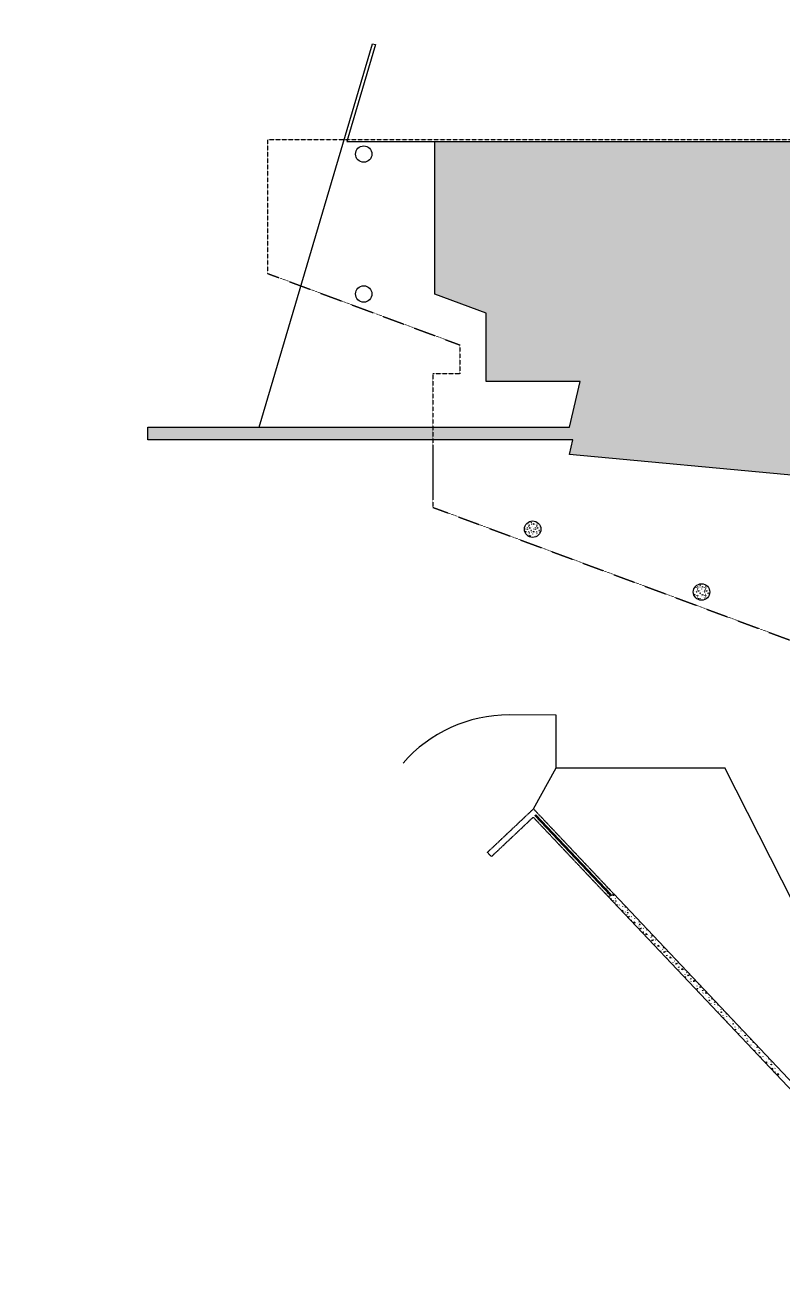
# Model space of a CAD drawing. Header units: millimetres. Extents: x -45258 to 103756, y -3540 to 105026.
# Drawn here: x -45258 to -12963, y 4650 to 58404 of the extents above; entities that cross this region are included whole.
import ezdxf

# ---------------------------------------------------------------- set-up
doc = ezdxf.new("R2010")
doc.units = ezdxf.units.MM
doc.header["$LTSCALE"] = 0.4
doc.linetypes.add('BLD-80-FL-2$0$DASHEDX2', pattern=[38.1, 25.4, -12.7])
doc.linetypes.add('BLD-80-FL-2$0$HIDDEN', pattern=[0.375, 0.25, -0.125])
for name, color, linetype in [('BLD-80-FL-2$0$FL-EXST-8CO', 8, 'Continuous'), ('BLD-80-FL-2$0$SR-METL-8CO-EXST', 8, 'Continuous'), ('BLD-80-FL-2$0$ST-EXST-1CO', 1, 'Continuous'), ('BLD-80-FL-2$0$ST-EXST-7CO', 7, 'Continuous'), ('BLD-80-FL-2$0$WA-HTCH-8CO-EXST', 8, 'Continuous'), ('BLD-80-FL-2$0$WA-MASN-3CO-EXST', 3, 'Continuous'), ('BLD-80-FL-2$0$WA-MASN-6CO-EXST', 6, 'Continuous'), ('BLD-80-FL-2$0$WA-MASN-6DA2-EXST', 6, 'BLD-80-FL-2$0$DASHEDX2'), ('XREF', 8, 'Continuous')]:
    doc.layers.add(name, color=color, linetype=linetype)
doc.layers.add('BLD-80-FL-2$0$SI-BUIL-253CO', color=253, linetype='Continuous', lineweight=25)

# ---------------------------------------------------------------- blocks, each defined once
blk = doc.blocks.new('BLD-80-FL-2', base_point=(226.58, 457.44))
at = {"layer": 'BLD-80-FL-2$0$SI-BUIL-253CO'}
blk.add_hatch(color=256, dxfattribs=at).paths.add_polyline_path([(23123.55, 77073.06), (9254.79, 85376.19), (10148.8, 87209.18), (10755.49, 86913.28), (10878.22, 87164.93), (-2603.68, 93740.5), (-2726.42, 93488.84), (-2052.33, 93160.06), (-2730.07, 91776.88), (-7161.66, 94797.4), (-6824.93, 95487.8), (-6797.96, 95474.65), (-6675.22, 95726.31), (-7834.67, 96291.81), (-7214.37, 97563.6), (-6311.15, 97123.07), (-6223.47, 97302.83), (-8569.27, 98446.95), (-8613.1, 98357.07), (-9777.04, 98924.76), (-9470.18, 99553.91), (-9721.84, 99676.66), (-10692.84, 97685.82), (-23365.84, 103866.85), (-23488.58, 103615.18), (-22881.9, 103319.28), (-23780, 101477.9), (-35572.35, 105483.84), (-37309.34, 101922.48), (-35260.09, 100922.99), (-36145.6, 99107.43), (-39561.02, 100773.24), (-39683.76, 100521.57), (-39166.96, 100269.51), (-39692.27, 99192.45), (-42785.82, 100186.01), (-43730.73, 97243.97), (-43979.29, 97365.2), (-45031.38, 95208.1), (-44472.19, 94935.36), (-44665.3, 94334.1), (-39438.83, 91784.98), (-40545.71, 89515.56), (-41085.27, 89778.71), (-41457.91, 89014.71), (-42521.99, 89533.69), (-42332.44, 89804.67), (-42455.36, 89890.65), (-43659.04, 88169.85), (-43618.07, 88141.19), (-44240.58, 87251.25), (-42831.95, 86265.92), (-42885.2, 86156.73), (-37053, 82077.14), (-37774.34, 80598.18), (-38268.67, 80839.28), (-38391.56, 80587.34), (4539.95, 59648.66), (4539.96, 53900.04), (-27575.04, 53900.02), (-27575.04, 47393.43), (-25375.03, 46575.19), (-25375.03, 43675.01), (-21378.8, 43675.01), (-21828.99, 41725), (-39800.05, 41725), (-39800.05, 41174.99), (-21681.52, 41175), (-21825.1, 40553.11), (-12060.03, 39650.94), (-12060.03, 41175.01), (-8185.03, 41175.02), (-8185.03, 41575.01), (-175.03, 41575.01), (-175.03, 41175), (6147.57, 41175), (6147.57, 40547.6), (13152.38, 40550.01), (13152.38, 41200.01), (13249.97, 41200.01), (13249.97, 41175), (14222.95, 41175), (14222.95, 41314.96), (16126.87, 41314.96), (16126.87, 41174.99), (22962.47, 41175), (22962.47, 41574.99), (30987.47, 41575), (30987.47, 41175), (36162.47, 41175), (36162.47, 41575), (44187.47, 41575), (44187.47, 41175.01), (49362.47, 41175), (49362.47, 41725.01), (57387.47, 41725.02), (57387.47, 41175.02), (62562.47, 41175.02), (62562.47, 41725), (70587.47, 41725), (70587.47, 41175), (74612.47, 41174.99), (83787.47, 41174.98), (83787.47, 41175.05), (87812.47, 41175.05), (87811.33, 41725), (90249.97, 41725.04), (90249.97, 41175.04), (103843.9, 41174.98), (103982.92, 41777.16), (99910.08, 43763.61), (99851.21, 43508.61), (98405.17, 44213.9), (98516.95, 44443.09), (58142.45, 64135), (56650.93, 60809.26), (51860.51, 61915.2), (51974.43, 65119.63), (51879.49, 65123.01), (51929.4, 66527.12, 0.41421356), (50893.27, 67639.64), (47865.09, 67747.29), (47908.63, 68972.07), (39909.85, 72878.16), (30173.51, 73224.29), (30276.54, 76122.46), (27118.53, 76234.73), (27015.5, 73336.56), (22078.62, 73512.06), (22026.82, 73515.57), (21399.01, 73537.22)])
at = {"layer": 'BLD-80-FL-2$0$FL-EXST-8CO'}
for p, q in [((-35061.43, 41724.98), (-30228.56, 58073.34)), ((-27650.03, 40965.81), (-27650.03, 38649.94)), ((-22400.03, 27193.31), (-22400.03, 29444.51)), ((-22400.03, 27193.31), (-15212.44, 27193.31)), ((-12300.01, 21449.99), (-15212.44, 27193.31))]:
    blk.add_line(p, q, dxfattribs=at)
blk.add_lwpolyline([(-22402.75, 29444.51), (-24403.33, 29449.74, 0.21663904), (-28924.32, 27394.43)], format="xyb", dxfattribs=at)
at = {"layer": 'BLD-80-FL-2$0$SR-METL-8CO-EXST'}
blk.add_lwpolyline([(-20096.24, 21763.56), (-23302.21, 25158.53), (-23265.86, 25192.86), (-20049.26, 21786.64)], dxfattribs=at)
at = {"layer": 'BLD-80-FL-2$0$ST-EXST-1CO'}
for p, q in [((-35061.42, 41725), (-30228.56, 58073.34)), ((-30228.56, 58073.34), (-30101.49, 58035.78)), ((-30101.49, 58035.78), (-31324.1, 53900.02)), ((-31324.1, 53900.02), (-27575.04, 53900.02))]:
    blk.add_line(p, q, dxfattribs=at)
at = {"layer": 'BLD-80-FL-2$0$ST-EXST-1CO', "linetype": 'Continuous'}
for p, q in [((-27575.04, 53900.02), (4539.96, 53900.04)), ((-27575.04, 47393.43), (-27575.04, 53900.02)), ((-25375.03, 46575.19), (-27575.04, 47393.43)), ((-25375.03, 43675.01), (-25375.03, 46575.19)), ((-21378.8, 43675.01), (-25375.03, 43675.01)), ((-21828.99, 41725), (-21378.8, 43675.01)), ((-39800.05, 41174.99), (-39800.05, 41725)), ((-39800.05, 41725), (-21828.99, 41725)), ((-21681.52, 41175), (-39800.05, 41174.99)), ((-21825.1, 40553.11), (-21681.52, 41175)), ((-12060.03, 39650.94), (-21825.1, 40553.11))]:
    blk.add_line(p, q, dxfattribs=at)
at = {"layer": 'BLD-80-FL-2$0$ST-EXST-7CO', "linetype": 'BLD-80-FL-2$0$HIDDEN', "ltscale": 100}
blk.add_lwpolyline([(4539.96, 53975.04), (-34700.04, 53975.01), (-34700.04, 48273.34), (-26500.03, 45225.17), (-26500.03, 43999.94), (-27650.03, 44000.01), (-27650.03, 38300), (-9225.02, 31447.18), (-9225.02, 29550), (13749.98, 29550.02)], dxfattribs=at)
at = {"layer": 'BLD-80-FL-2$0$WA-HTCH-8CO-EXST'}
for p, q in [((-23701.12, 37381.36), (-23698.28, 37377.1)), ((-23628.13, 37560.39), (-23627.41, 37554)), ((-23628.13, 37228.54), (-23627.41, 37222.14)), ((-23621.56, 37443.16), (-23618.71, 37449.56)), ((-23579.64, 37495.83), (-23576.79, 37491.56)), ((-23579.64, 37163.97), (-23576.79, 37159.71)), ((-23576.79, 37494.21), (-23573.95, 37489.94)), ((-23576.79, 37162.35), (-23573.95, 37158.09)), ((-23564.71, 37607.36), (-23561.87, 37613.75)), ((-23564.71, 37275.51), (-23561.87, 37281.9)), ((-23456.73, 37578.23), (-23453.89, 37584.63)), ((-23456.73, 37246.38), (-23453.89, 37252.77)), ((-23449.62, 37426.83), (-23446.78, 37433.22)), ((-23449.62, 37094.97), (-23446.78, 37101.37)), ((-23392.08, 37495.83), (-23389.24, 37502.22)), ((-23392.08, 37163.97), (-23389.24, 37170.37)), ((-23360.82, 37381.36), (-23357.98, 37377.1)), ((-23287.83, 37560.39), (-23287.11, 37554)), ((-23287.83, 37228.54), (-23287.11, 37222.14)), ((-23281.26, 37443.16), (-23278.41, 37449.56)), ((-23281.26, 37111.31), (-23278.41, 37117.71)), ((-23239.34, 37495.83), (-23236.49, 37491.56)), ((-23239.34, 37163.97), (-23236.49, 37159.71)), ((-23236.49, 37494.21), (-23233.65, 37489.94)), ((-23236.49, 37162.35), (-23233.65, 37158.09)), ((-23224.41, 37607.36), (-23221.57, 37613.75)), ((-23224.41, 37275.51), (-23221.57, 37281.9)), ((-23116.43, 37246.38), (-23113.59, 37252.77)), ((-23109.32, 37426.83), (-23106.48, 37433.22)), ((-23360.82, 37049.51), (-23357.98, 37045.24)), ((-16501.12, 34703.46), (-16498.28, 34699.2)), ((-16428.12, 34882.49), (-16427.41, 34876.1)), ((-16428.12, 34550.64), (-16427.41, 34544.25)), ((-16421.55, 34765.27), (-16418.71, 34771.66)), ((-16379.63, 34817.93), (-16376.79, 34813.66)), ((-16379.63, 34486.08), (-16376.79, 34481.81)), ((-16376.79, 34816.31), (-16373.95, 34812.04)), ((-16376.79, 34484.46), (-16373.95, 34480.19)), ((-16364.71, 34929.46), (-16361.87, 34935.86)), ((-16364.71, 34597.61), (-16361.87, 34604)), ((-16256.73, 34900.33), (-16253.88, 34906.73)), ((-16256.73, 34568.48), (-16253.88, 34574.88)), ((-16249.62, 34748.93), (-16246.78, 34755.32)), ((-16249.62, 34417.08), (-16246.78, 34423.47)), ((-16192.08, 34817.93), (-16189.24, 34824.32)), ((-16192.08, 34486.08), (-16189.24, 34492.47)), ((-16160.82, 34703.46), (-16157.98, 34699.2)), ((-16087.82, 34882.49), (-16087.11, 34876.1)), ((-16087.82, 34550.64), (-16087.11, 34544.25)), ((-16081.25, 34765.27), (-16078.41, 34771.66)), ((-16081.25, 34433.42), (-16078.41, 34439.81)), ((-16039.33, 34817.93), (-16036.49, 34813.67)), ((-16039.33, 34486.08), (-16036.49, 34481.81)), ((-16036.49, 34816.31), (-16033.65, 34812.05)), ((-16036.49, 34484.46), (-16033.65, 34480.19)), ((-16024.41, 34929.46), (-16021.57, 34935.86)), ((-16024.41, 34597.61), (-16021.57, 34604.01)), ((-15916.43, 34568.48), (-15913.58, 34574.88)), ((-15909.32, 34748.93), (-15906.48, 34755.32)), ((-16160.82, 34371.61), (-16157.98, 34367.35)), ((-23364.79, 25443.26), (-22400.03, 27193.29)), ((-20225.23, 22068.83), (-20220.97, 22078.42)), ((-20214.57, 21841.72), (-20210.31, 21851.31)), ((-20128.26, 21945.22), (-20123.99, 21954.81)), ((-20081.37, 21773.52), (-20077.11, 21767.13)), ((-19971.88, 21544.29), (-19970.81, 21534.7)), ((-19876.75, 21614.75), (-19872.49, 21624.34)), ((-19899.14, 21447.45), (-19894.88, 21441.05)), ((-19894.88, 21445.02), (-19890.61, 21438.62)), ((-19704.12, 21343.95), (-19699.86, 21353.54)), ((-19617.81, 21447.45), (-19613.54, 21457.04)), ((-19570.92, 21275.75), (-19566.66, 21269.35)), ((-19461.42, 21046.51), (-19460.36, 21036.92)), ((-19366.3, 21116.97), (-19362.04, 21126.56)), ((-19388.69, 20949.67), (-19384.43, 20943.27)), ((-19384.43, 20947.24), (-19380.16, 20940.84)), ((-19193.67, 20846.17), (-19189.41, 20855.76)), ((-19060.47, 20777.97), (-19056.21, 20771.57)), ((-18950.97, 20548.73), (-18949.91, 20539.15)), ((-18878.24, 20451.89), (-18873.98, 20445.49)), ((-18873.98, 20449.46), (-18869.71, 20443.06)), ((-18855.85, 20619.19), (-18851.59, 20628.78)), ((-18683.22, 20348.39), (-18678.96, 20357.98)), ((-18550.02, 20280.19), (-18545.76, 20273.8)), ((-18440.52, 20050.96), (-18439.46, 20041.37)), ((-18367.79, 19954.11), (-18363.53, 19947.72)), ((-18363.53, 19951.68), (-18359.26, 19945.29)), ((-18430.67, 19875.12), (-18426.41, 19884.71)), ((-18179.68, 19588.37), (-18179.16, 19589.54)), ((-18172.77, 19850.61), (-18168.51, 19860.2)), ((-18039.57, 19782.41), (-18035.3, 19776.02)), ((-17930.07, 19553.18), (-17929.01, 19543.59)), ((-17920.22, 19377.34), (-17915.96, 19386.93)), ((-17857.34, 19456.34), (-17853.08, 19449.94)), ((-17853.08, 19453.91), (-17848.81, 19447.51)), ((-17662.32, 19352.84), (-17658.06, 19362.43)), ((-17672.98, 19082.17), (-17668.71, 19091.76)), ((-17576, 18958.56), (-17571.74, 18968.15)), ((-17419.62, 19055.4), (-17418.56, 19045.81)), ((-17409.77, 18879.56), (-17405.5, 18889.16)), ((-17346.89, 18958.56), (-17342.62, 18952.16)), ((-17342.62, 18956.13), (-17338.36, 18949.73)), ((-17322.37, 19013.97), (-17312.61, 19034.31)), ((-17300, 19020.96), (-17322.37, 19013.97)), ((-17151.87, 18855.06), (-17149.14, 18861.2)), ((-17162.53, 18584.39), (-17158.26, 18593.98)), ((-17065.55, 18460.78), (-17061.29, 18470.37)), ((-16909.17, 18557.62), (-16908.1, 18548.04)), ((-16899.32, 18381.79), (-16895.05, 18391.38)), ((-16836.44, 18460.78), (-16832.17, 18454.38)), ((-16832.17, 18458.35), (-16827.91, 18451.95)), ((-16810.44, 18138.42), (-16809.79, 18139.89)), ((-16652.08, 18086.61), (-16647.81, 18096.2)), ((-16555.1, 17963), (-16550.84, 17972.59)), ((-16398.72, 18059.85), (-16397.65, 18050.26)), ((-16388.87, 17884.01), (-16384.6, 17893.6)), ((-16325.99, 17963), (-16321.72, 17956.61)), ((-16321.72, 17960.57), (-16317.46, 17954.18)), ((-16303.6, 17632.53), (-16299.33, 17642.12)), ((-16141.62, 17588.83), (-16137.36, 17598.42)), ((-16044.65, 17465.22), (-16040.39, 17474.82)), ((-15997.77, 17293.53), (-15993.5, 17287.13)), ((-15878.42, 17386.23), (-15874.15, 17395.82)), ((-15764.37, 17332.96), (-15743.39, 17372.59)), ((-15793.15, 17134.75), (-15788.88, 17144.34)), ((-15631.17, 17091.06), (-15626.91, 17100.65)), ((-15534.2, 16967.45), (-15529.94, 16977.04)), ((-15501.53, 17080.03), (-15497.13, 17111.8)), ((-15477.53, 17091.05), (-15500.53, 17080.39)), ((-15487.32, 16795.75), (-15483.05, 16789.35)), ((-15367.97, 16888.45), (-15363.7, 16898.05)), ((-15253.92, 16835.18), (-15247.45, 16847.41)), ((-15237.16, 16836.51), (-15252.86, 16835.18)), ((-15109.97, 16701.82), (-15141.83, 16691.87)), ((-15282.7, 16636.97), (-15278.43, 16646.56)), ((-15120.72, 16593.28), (-15116.46, 16602.87)), ((-15110.07, 16366.17), (-15105.8, 16375.76)), ((-15023.75, 16469.67), (-15019.49, 16479.26)), ((-14976.86, 16297.97), (-14972.6, 16291.57)), ((-14857.52, 16390.68), (-14853.25, 16400.27)), ((-14772.25, 16139.19), (-14767.98, 16148.78)), ((-14631.38, 16194.09), (-14631.08, 16194.7)), ((-14630.7, 16194.3), (-14631.38, 16194.09)), ((-14610.27, 16095.5), (-14606.01, 16105.09)), ((-14599.62, 15868.39), (-14595.35, 15877.98)), ((-14513.3, 15971.89), (-14509.04, 15981.48)), ((-14466.41, 15800.19), (-14462.15, 15793.8)), ((-14347.07, 15892.9), (-14346.75, 15893.61)), ((-14261.8, 15641.42), (-14257.53, 15651.01)), ((-14099.82, 15597.72), (-14095.56, 15607.31)), ((-14356.92, 15570.96), (-14355.85, 15561.37)), ((-14284.18, 15474.11), (-14279.92, 15467.72)), ((-14279.92, 15471.68), (-14275.66, 15465.29)), ((-14089.17, 15370.61), (-14084.9, 15380.21)), ((-14002.85, 15474.11), (-13998.59, 15483.71)), ((-13955.96, 15302.42), (-13951.7, 15296.02)), ((-13846.47, 15073.18), (-13845.4, 15063.59)), ((-13751.35, 15143.64), (-13747.08, 15153.23)), ((-13773.73, 14976.34), (-13769.47, 14969.94)), ((-13769.47, 14973.91), (-13765.21, 14967.51)), ((-13578.72, 14872.84), (-13574.45, 14882.43)), ((-13492.4, 14976.34), (-13488.61, 14984.88)), ((-13445.51, 14804.64), (-13441.25, 14798.24)), ((-13336.02, 14575.4), (-13334.95, 14565.81)), ((-13301.67, 14786.92), (-13333.62, 14776.93)), ((-13240.9, 14645.86), (-13236.63, 14655.45)), ((-13263.28, 14478.56), (-13259.02, 14472.16)), ((-13259.02, 14476.13), (-13254.76, 14469.73)), ((-13068.27, 14375.06), (-13064, 14384.65)), ((-12935.06, 14306.86), (-12930.8, 14300.46)), ((-12825.57, 14077.62), (-12824.5, 14068.04)), ((-12823.17, 14279.15), (-12822.83, 14279.86)), ((-12822.4, 14279.39), (-12823.17, 14279.15)), ((-12752.83, 13980.78), (-12748.57, 13974.39)), ((-12748.57, 13978.35), (-12744.31, 13971.96)), ((-12813.78, 13906.14), (-12811.45, 13911.38))]:
    blk.add_line(p, q, dxfattribs=at)
for points in [[(-23470.8, 37643.96), (-23462.27, 37661.72), (-23448.06, 37651.06), (-23470.8, 37643.96)], [(-23707.99, 37257.84), (-23704.97, 37279.63), (-23679.53, 37253.36), (-23701.94, 37242.98)], [(-23626.53, 37362.89), (-23618, 37380.65), (-23603.8, 37369.99), (-23626.53, 37362.89)], [(-23563.29, 37532.77), (-23554.76, 37550.53), (-23540.56, 37539.87), (-23563.29, 37532.77)], [(-23563.29, 37200.91), (-23554.76, 37218.68), (-23540.56, 37208.02), (-23563.29, 37200.91)], [(-23545.53, 37407.65), (-23526.35, 37443.88), (-23511.43, 37410.49), (-23544.82, 37407.65)], [(-23545.53, 37075.79), (-23526.35, 37112.02), (-23511.43, 37078.64), (-23544.82, 37075.79)], [(-23470.8, 37312.11), (-23462.27, 37329.87), (-23448.06, 37319.21), (-23470.8, 37312.11)], [(-23370.3, 37570.88), (-23364.67, 37611.49), (-23339.23, 37585.21), (-23369.63, 37571.12)], [(-23370.3, 37239.03), (-23364.67, 37279.63), (-23339.23, 37253.36), (-23369.63, 37239.27)], [(-23286.23, 37362.89), (-23277.7, 37380.65), (-23263.5, 37369.99), (-23286.23, 37362.89)], [(-23222.99, 37532.77), (-23214.46, 37550.53), (-23200.26, 37539.87), (-23222.99, 37532.77)], [(-23222.99, 37200.91), (-23214.46, 37218.68), (-23200.26, 37208.02), (-23222.99, 37200.91)], [(-23205.23, 37407.65), (-23186.05, 37443.88), (-23171.13, 37410.49), (-23204.52, 37407.65)], [(-23130.5, 37312.11), (-23121.97, 37329.87), (-23107.76, 37319.21), (-23130.5, 37312.11)], [(-16270.79, 34966.06), (-16262.27, 34983.82), (-16248.06, 34973.16), (-16270.79, 34966.06)], [(-16507.99, 34579.94), (-16504.97, 34601.74), (-16479.53, 34575.46), (-16501.93, 34565.08)], [(-16426.53, 34684.99), (-16418, 34702.75), (-16403.79, 34692.09), (-16426.53, 34684.99)], [(-16363.29, 34854.87), (-16354.76, 34872.63), (-16340.55, 34861.97), (-16363.29, 34854.87)], [(-16363.29, 34523.02), (-16354.76, 34540.78), (-16340.55, 34530.12), (-16363.29, 34523.02)], [(-16345.53, 34729.75), (-16326.35, 34765.98), (-16311.43, 34732.59), (-16344.82, 34729.75)], [(-16345.53, 34397.9), (-16326.35, 34434.13), (-16311.43, 34400.74), (-16344.82, 34397.9)], [(-16270.79, 34634.21), (-16262.27, 34651.97), (-16248.06, 34641.31), (-16270.79, 34634.21)], [(-16170.3, 34892.99), (-16164.67, 34933.59), (-16139.23, 34907.32), (-16169.63, 34893.23)], [(-16170.3, 34561.13), (-16164.67, 34601.74), (-16139.23, 34575.47), (-16169.63, 34561.38)], [(-16086.23, 34684.99), (-16077.7, 34702.75), (-16063.49, 34692.1), (-16086.23, 34684.99)], [(-16022.99, 34854.87), (-16014.46, 34872.63), (-16000.25, 34861.97), (-16022.99, 34854.87)], [(-16022.99, 34523.02), (-16014.46, 34540.78), (-16000.25, 34530.12), (-16022.99, 34523.02)], [(-16005.23, 34729.75), (-15986.05, 34765.98), (-15971.13, 34732.59), (-16004.52, 34729.75)], [(-15930.49, 34634.21), (-15921.97, 34651.97), (-15907.76, 34641.31), (-15930.49, 34634.21)], [(-20330.41, 21865.89), (-20329.66, 21867.3), (-20327.79, 21863.11)], [(-20088.67, 21609.9), (-20087.14, 21620.94), (-20048.98, 21581.53), (-20057.95, 21577.37)], [(-19969.48, 21745.82), (-19956.69, 21772.46), (-19935.38, 21756.47), (-19969.48, 21745.82)], [(-19874.62, 21502.86), (-19861.83, 21529.5), (-19840.52, 21513.51), (-19874.62, 21502.86)], [(-19834.46, 21340.71), (-19819.21, 21369.52), (-19796.83, 21319.44), (-19813.07, 21318.06)], [(-19583.39, 21074.83), (-19576.69, 21123.16), (-19538.53, 21083.75), (-19575.59, 21066.57)], [(-19459.03, 21248.04), (-19446.24, 21274.68), (-19424.93, 21258.7), (-19459.03, 21248.04)], [(-19364.17, 21005.08), (-19351.38, 21031.72), (-19330.07, 21015.73), (-19364.17, 21005.08)], [(-19337.53, 20817.4), (-19308.76, 20871.74), (-19286.38, 20821.66), (-19336.46, 20817.4)], [(-19218.53, 20688.46), (-19212.64, 20700.73), (-19191.33, 20684.74), (-19209.62, 20679.03)], [(-19074.69, 20564.47), (-19066.24, 20625.38), (-19028.08, 20585.97), (-19073.69, 20564.84)], [(-18853.72, 20507.3), (-18840.93, 20533.94), (-18819.62, 20517.96), (-18853.72, 20507.3)], [(-18827.08, 20319.62), (-18798.31, 20373.97), (-18775.93, 20323.88), (-18826.01, 20319.62)], [(-18714.98, 20176.31), (-18702.19, 20202.95), (-18680.88, 20186.97), (-18714.98, 20176.31)], [(-18564.23, 20066.7), (-18555.79, 20127.6), (-18517.63, 20088.19), (-18563.24, 20067.06)], [(-18343.27, 20009.52), (-18330.48, 20036.17), (-18309.17, 20020.18), (-18343.27, 20009.52)], [(-18316.63, 19821.84), (-18287.86, 19876.19), (-18265.48, 19826.11), (-18315.56, 19821.84)], [(-18204.53, 19678.53), (-18191.74, 19705.18), (-18170.43, 19689.19), (-18204.53, 19678.53)], [(-18053.78, 19568.92), (-18045.34, 19629.83), (-18007.18, 19590.42), (-18052.79, 19569.28)], [(-17832.82, 19511.75), (-17820.03, 19538.39), (-17798.72, 19522.4), (-17832.82, 19511.75)], [(-17806.18, 19324.07), (-17777.41, 19378.41), (-17755.03, 19328.33), (-17805.11, 19324.07)], [(-17694.08, 19180.76), (-17681.29, 19207.4), (-17659.98, 19191.41), (-17694.08, 19180.76)], [(-17543.33, 19071.14), (-17534.89, 19132.05), (-17496.73, 19092.64), (-17542.34, 19071.5)], [(-17295.73, 18826.29), (-17266.96, 18880.63), (-17244.58, 18830.55), (-17294.66, 18826.29)], [(-17410.28, 18773.62), (-17404.44, 18785.79), (-17383.13, 18769.81), (-17401.32, 18764.12)], [(-17183.63, 18682.98), (-17170.84, 18709.62), (-17149.53, 18693.63), (-17183.63, 18682.98)], [(-17032.88, 18573.36), (-17024.44, 18634.27), (-16986.28, 18594.86), (-17031.88, 18573.73)], [(-16906.78, 18261.37), (-16893.99, 18288.02), (-16872.68, 18272.03), (-16906.78, 18261.37)], [(-16785.28, 18328.51), (-16756.51, 18382.86), (-16734.13, 18332.77), (-16784.21, 18328.51)], [(-16673.18, 18185.2), (-16660.39, 18211.84), (-16639.08, 18195.86), (-16673.18, 18185.2)], [(-16522.43, 18075.59), (-16513.99, 18136.49), (-16475.83, 18097.08), (-16521.43, 18075.95)], [(-16396.32, 17763.6), (-16383.54, 17790.24), (-16362.23, 17774.25), (-16396.32, 17763.6)], [(-16274.83, 17830.73), (-16246.06, 17885.08), (-16223.68, 17835), (-16273.76, 17830.73)], [(-16162.73, 17687.42), (-16149.94, 17714.07), (-16128.63, 17698.08), (-16162.73, 17687.42)], [(-16011.98, 17577.81), (-16003.53, 17638.72), (-15965.37, 17599.31), (-16010.98, 17578.17)], [(-15885.87, 17265.82), (-15873.09, 17292.46), (-15851.78, 17276.47), (-15885.87, 17265.82)], [(-15716.13, 17343.71), (-15713.22, 17337.22), (-15763.31, 17332.96)], [(-15652.28, 17189.65), (-15639.49, 17216.29), (-15618.18, 17200.3), (-15652.28, 17189.65)], [(-15779.55, 17046.75), (-15778.23, 17049.5), (-15756.92, 17033.51), (-15764.74, 17031.07)], [(-15375.42, 16768.04), (-15362.64, 16794.68), (-15341.33, 16778.7), (-15375.42, 16768.04)], [(-15141.83, 16691.87), (-15129.04, 16718.51), (-15117.69, 16710)], [(-15280.56, 16525.08), (-15267.78, 16551.72), (-15246.47, 16535.74), (-15280.56, 16525.08)], [(-14864.97, 16270.26), (-14852.19, 16296.91), (-14830.88, 16280.92), (-14864.97, 16270.26)], [(-14770.11, 16027.3), (-14757.33, 16053.95), (-14736.02, 16037.96), (-14770.11, 16027.3)], [(-14354.52, 15772.49), (-14341.74, 15799.13), (-14320.43, 15783.14), (-14354.52, 15772.49)], [(-14259.66, 15529.52), (-14246.88, 15556.17), (-14225.57, 15540.18), (-14259.66, 15529.52)], [(-14210.22, 15384.91), (-14204.25, 15396.19), (-14189.32, 15362.78)], [(-13965.13, 15125.36), (-13961.73, 15149.83), (-13923.57, 15110.42), (-13942.66, 15101.57)], [(-13844.07, 15274.71), (-13831.29, 15301.35), (-13809.97, 15285.36), (-13844.07, 15274.71)], [(-13749.21, 15031.75), (-13736.43, 15058.39), (-13715.11, 15042.4), (-13749.21, 15031.75)], [(-13714.28, 14859.73), (-13693.8, 14898.41), (-13671.42, 14848.33), (-13701.13, 14845.8)], [(-13459.73, 14591.14), (-13451.28, 14652.05), (-13413.12, 14612.64), (-13458.73, 14591.51)], [(-13333.62, 14776.93), (-13320.84, 14803.57), (-13309.04, 14794.72)], [(-13238.76, 14533.97), (-13225.98, 14560.61), (-13204.66, 14544.63), (-13238.76, 14533.97)], [(-13212.12, 14346.29), (-13183.35, 14400.63), (-13160.97, 14350.55), (-13211.06, 14346.29)], [(-13098.02, 14207.15), (-13087.24, 14229.62), (-13065.93, 14213.64), (-13095.44, 14204.41)], [(-12949.28, 14093.37), (-12940.83, 14154.27), (-12902.67, 14114.86), (-12948.28, 14093.73)]]:
    blk.add_lwpolyline(points, dxfattribs=at)
at = {"layer": 'BLD-80-FL-2$0$WA-MASN-3CO-EXST'}
for centre in [(-30600.04, 53365.27), (-30600.04, 47400.04), (-23400.03, 37370.12), (-16200.03, 34692.22)]:
    blk.add_circle(centre, 350, dxfattribs=at)
at = {"layer": 'BLD-80-FL-2$0$WA-MASN-6CO-EXST'}
for p, q in [((-4504.85, 5107.39), (-20201.89, 21729.79)), ((-20182.97, 21709.76), (-19925.59, 21801.33)), ((-6305.2, 7378), (-19944.5, 21821.36))]:
    blk.add_line(p, q, dxfattribs=at)
at = {"layer": 'BLD-80-FL-2$0$WA-MASN-6DA2-EXST', "ltscale": 0.5}
blk.add_line((-25155.97, 23407.97), (-25327.62, 23589.73), dxfattribs=at)
for points in [[(-25327.62, 23589.73), (-23364.79, 25443.28), (-19925.59, 21801.33)], [(-25155.97, 23407.97), (-23374.91, 25089.87), (-20182.97, 21709.76)]]:
    blk.add_lwpolyline(points, dxfattribs=at)

msp = doc.modelspace()

# ---------------------------------------------------------------- block references
at = {"layer": 'XREF'}
msp.add_blockref('BLD-80-FL-2', (0, 0), dxfattribs=at)

doc.saveas('drawing.dxf')
